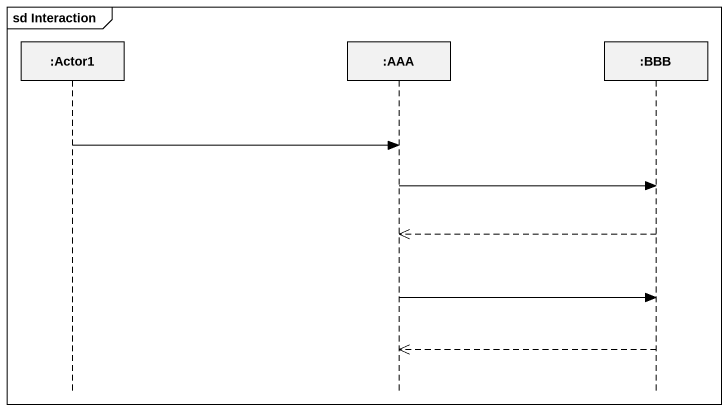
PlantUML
@startuml
mainframe sd Interaction
hide footbox
participant ":Actor1" as Actor1
participant ":AAA" as AAA
participant ":BBB" as BBB

Actor1 -> AAA
AAA -> BBB
BBB -->> AAA
AAA -> BBB
BBB -->> AAA
@enduml
